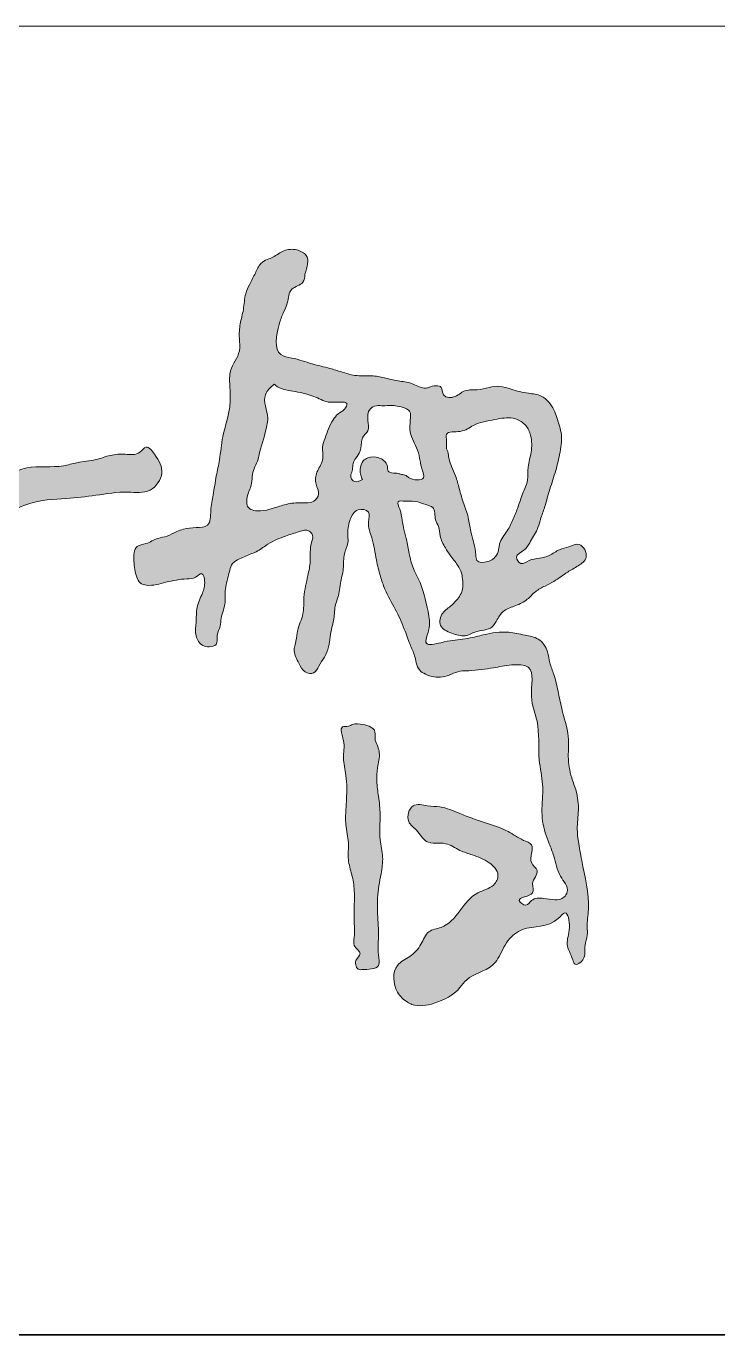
# Model space of a CAD drawing. Extents: x 3968514 to 5230306, y -516551 to -228246.
# Drawn here: x 4219442 to 4219971, y -351453 to -350453 of the extents above; entities that cross this region are included whole.
import ezdxf

# ---------------------------------------------------------------- set-up
doc = ezdxf.new("R2010")
doc.units = 0
doc.header["$LTSCALE"] = 1000
doc.header["$MEASUREMENT"] = 0
doc.layers.add('AXIS', color=3, linetype='Continuous', lineweight=15)
doc.layers.add('FRAME', color=3, linetype='Continuous', lineweight=18)

# ---------------------------------------------------------------- blocks, each defined once
blk = doc.blocks.new('FWEFS')
h = blk.add_hatch(color=7)
h.dxf.hatch_style = 1
edge = h.paths.add_edge_path()
edge.add_spline(control_points=[(1917790.2, -2261802.2), (1917786.5, -2261803.8), (1917780.7, -2261806.3), (1917772.8, -2261811.8), (1917765.8, -2261811.5), (1917759.2, -2261815.9), (1917758.6, -2261825.1), (1917765.7, -2261831.7), (1917762.4, -2261845.4), (1917776.9, -2261841.3), (1917784.3, -2261845.3), (1917792.1, -2261839.6), (1917791.1, -2261853.1), (1917798.7, -2261859.6), (1917798.4, -2261872.5), (1917803, -2261883.7), (1917807.5, -2261895.5), (1917810.7, -2261907.3), (1917814.5, -2261919.4), (1917824.7, -2261925.2), (1917833.3, -2261924.5), (1917837.6, -2261922), (1917843.1, -2261923.9), (1917839.4, -2261927.6), (1917838.9, -2261932), (1917835.7, -2261936.5), (1917831.2, -2261942), (1917825.8, -2261947.1), (1917825.2, -2261955.2), (1917816.2, -2261958.6), (1917800.5, -2261962.2), (1917779, -2261968.5), (1917757.1, -2261972), (1917742, -2261976.9), (1917729, -2261977.3), (1917716.6, -2261983.9), (1917699, -2261987.2), (1917681.4, -2261991.1), (1917663.2, -2261998.2), (1917647.3, -2262002.8), (1917627.3, -2262001.5), (1917609.7, -2262003.7), (1917590.7, -2262009.8), (1917575.1, -2262014.4), (1917554.1, -2262021.2), (1917559.9, -2262042.1), (1917576.9, -2262050.9), (1917598.5, -2262044.3), (1917621.5, -2262044.3), (1917645.9, -2262041.1), (1917667.8, -2262027.1), (1917694.4, -2262030.1), (1917721.3, -2262015.3), (1917749.7, -2262012.8), (1917776.8, -2262004), (1917799.9, -2261990.2), (1917826.9, -2261989.5), (1917850.3, -2261984.6), (1917868.5, -2261976.6), (1917884.6, -2261971.6), (1917901.8, -2261967.5), (1917920.9, -2261963.1), (1917942.3, -2261958.9), (1917966, -2261954.6), (1917989.2, -2261946), (1918014.9, -2261947), (1918038.3, -2261933), (1918064, -2261932.2), (1918089.4, -2261929.4), (1918110.2, -2261925.7), (1918130.7, -2261928.8), (1918142.2, -2261911.9), (1918135.6, -2261900.8), (1918127.5, -2261889.6), (1918121.3, -2261899.2), (1918110.9, -2261897.5), (1918099.6, -2261898.2), (1918087.8, -2261902.9), (1918075.4, -2261903.6), (1918058.4, -2261909), (1918039.4, -2261905.4), (1918019.8, -2261914.6), (1918000, -2261915.5), (1917979.1, -2261917.3), (1917959.1, -2261926.1), (1917937.6, -2261924.3), (1917921.5, -2261935.7), (1917904.2, -2261932.9), (1917891.7, -2261943.3), (1917876.7, -2261942.6), (1917863.5, -2261942.8), (1917856.1, -2261945.7), (1917846, -2261950.7), (1917852.5, -2261936.4), (1917859.4, -2261931.1), (1917866, -2261920.9), (1917873.4, -2261910.6), (1917870.6, -2261896.4), (1917880.3, -2261887.8), (1917878.5, -2261877.1), (1917880.4, -2261867.7), (1917879.3, -2261855.5), (1917881.6, -2261841.8), (1917883.1, -2261826.2), (1917884, -2261814), (1917883.6, -2261800.3), (1917897.2, -2261799.7), (1917908.5, -2261799), (1917913.3, -2261786.9), (1917926.3, -2261788), (1917937.7, -2261780.8), (1917950.3, -2261774.1), (1917962.7, -2261771.4), (1917981.5, -2261767.7), (1917969.3, -2261756.3), (1917960.9, -2261753), (1917950.4, -2261752.6), (1917942.4, -2261758), (1917932.1, -2261762.2), (1917919.5, -2261763.4), (1917905.8, -2261767.3), (1917895.1, -2261770.4), (1917877.1, -2261777), (1917888.8, -2261762.8), (1917887.9, -2261753.3), (1917891.7, -2261742), (1917886.9, -2261732.8), (1917884.7, -2261719.1), (1917875.3, -2261723.5), (1917870.2, -2261728.1), (1917864.2, -2261734.5), (1917857.7, -2261739.6), (1917853.6, -2261749.9), (1917856, -2261759.4), (1917855.8, -2261769.1), (1917861.5, -2261775.4), (1917857.4, -2261782), (1917852.8, -2261788.8), (1917841, -2261788.4), (1917830.6, -2261792.1), (1917818.1, -2261795.3), (1917812.7, -2261783.6), (1917821.3, -2261775.1), (1917818.5, -2261760.9), (1917825.6, -2261750.6), (1917831.3, -2261736.6), (1917842.5, -2261739.4), (1917849, -2261728.7), (1917838, -2261725), (1917830.5, -2261725.9), (1917821.7, -2261722.4), (1917813.8, -2261724.4), (1917803.2, -2261721.4), (1917800.7, -2261733.3), (1917801.3, -2261742), (1917802, -2261752), (1917797.9, -2261761.9), (1917797.2, -2261773.1), (1917794.4, -2261784.9), (1917794.8, -2261794.8), (1917791.5, -2261800.3), (1917790.2, -2261802.2)], knot_values=[0, 0, 0, 0, 24.36606, 38.18944, 56.53736, 63.5304, 83.98697, 99.61672, 120.98928, 140.525, 164.92277, 170.37905, 188.12289, 210.65727, 234.5655, 258.46202, 284.42435, 309.87236, 332.06662, 358.28701, 372.51167, 381.58832, 388.6512, 397.0169, 403.11496, 415.94123, 428.8098, 446.33687, 458.71526, 472.85302, 497.67236, 558.95667, 604.77545, 631.16472, 653.79678, 681.13731, 714.12226, 760.30544, 789.14986, 831.84676, 857.44979, 909.05362, 937.40682, 975.87714, 1013.18796, 1044.22621, 1079.34896, 1118.05175, 1174.2645, 1218.2037, 1263.3727, 1324.702, 1369.27271, 1443.03603, 1493.63227, 1539.44705, 1601.00837, 1651.86011, 1682.76125, 1719.70045, 1752.68851, 1788.78789, 1837.7444, 1883.56317, 1933.24541, 1984.84907, 2032.98237, 2091.13946, 2136.20226, 2186.03898, 2219.79673, 2251.26456, 2282.1412, 2299.14346, 2311.63813, 2334.26683, 2356.7257, 2380.02516, 2409.22267, 2430.57269, 2486.67163, 2518.55331, 2557.2561, 2604.09877, 2644.1001, 2685.98128, 2728.49465, 2754.1475, 2784.20719, 2817.96494, 2842.02052, 2860.74895, 2870.86776, 2892.61105, 2911.86865, 2933.61801, 2962.22022, 2984.65688, 3013.25765, 3027.64433, 3046.8919, 3070.8697, 3099.82058, 3130.35893, 3163.96598, 3176.85304, 3203.67474, 3226.97112, 3240.7259, 3272.60757, 3290.49542, 3322.6926, 3354.13015, 3378.49882, 3401.22714, 3422.02804, 3438.02752, 3460.93637, 3478.16904, 3504.21731, 3537.20257, 3558.96733, 3583.44414, 3606.33492, 3626.27215, 3645.71835, 3672.0834, 3693.53391, 3703.65272, 3724.13687, 3737.70728, 3755.80223, 3773.02148, 3800.24253, 3813.12958, 3830.34764, 3842.5236, 3855.01507, 3877.92418, 3904.31377, 3928.31621, 3939.04218, 3970.89482, 3986.87957, 4021.31688, 4045.30394, 4063.19526, 4079.6565, 4096.12733, 4115.39438, 4128.58917, 4149.39364, 4165.39633, 4182.61439, 4206.59219, 4222.57694, 4240.80366, 4269.9744, 4289.42191, 4313.61114, 4327.19854, 4327.19854, 4327.19854, 4327.19854], degree=3, periodic=0)
edge = h.paths.add_edge_path(flags=16)
edge.add_spline(control_points=[(1917817.7, -2261832.5), (1917821.5, -2261830.9), (1917827.8, -2261828.4), (1917833.6, -2261820.4), (1917842.6, -2261816.6), (1917851, -2261815), (1917862.1, -2261816.9), (1917860.9, -2261828.8), (1917855.5, -2261837.6), (1917861.3, -2261849.2), (1917853.4, -2261860.8), (1917854.7, -2261872.9), (1917855.6, -2261883.7), (1917850.2, -2261894.3), (1917850.9, -2261907), (1917838, -2261913.9), (1917831.7, -2261904.5), (1917831.4, -2261895), (1917831.1, -2261883.1), (1917822, -2261873.3), (1917826.2, -2261859.2), (1917819.1, -2261849.1), (1917820.8, -2261839.2), (1917818.8, -2261834.8), (1917817.7, -2261832.5)], knot_values=[0, 0, 0, 0, 23.75405, 39.67688, 57.66198, 80.42058, 92.13551, 117.90525, 131.64066, 154.37472, 184.40749, 206.91229, 226.20097, 248.06752, 276.55403, 297.46973, 312.29606, 333.43967, 356.17241, 381.33927, 405.45146, 435.48336, 448.34382, 463.59455, 463.59455, 463.59455, 463.59455], degree=3, periodic=0)
h = blk.add_hatch(color=7)
h.dxf.hatch_style = 1
edge = h.paths.add_edge_path()
edge.add_spline(control_points=[(1918248.5, -2261760.3), (1918250.2, -2261754.9), (1918252.9, -2261746.4), (1918241.7, -2261740.8), (1918232, -2261741.4), (1918225.6, -2261746.9), (1918219.3, -2261749.1), (1918213.6, -2261752.2), (1918210.5, -2261759.9), (1918206.5, -2261767.4), (1918202.2, -2261776.5), (1918202, -2261787.1), (1918198.5, -2261798.2), (1918198, -2261808.8), (1918199.7, -2261821.6), (1918190.4, -2261831.9), (1918191.1, -2261846.6), (1918191.7, -2261858.7), (1918189.2, -2261872), (1918184.7, -2261885.5), (1918183.9, -2261900.5), (1918180.3, -2261915.1), (1918178.6, -2261928.4), (1918176, -2261940), (1918176.6, -2261953.7), (1918164.6, -2261953.8), (1918157, -2261954.7), (1918149.5, -2261957.1), (1918143.6, -2261960.9), (1918134.9, -2261961.8), (1918128.3, -2261966.5), (1918117.6, -2261967.5), (1918117.5, -2261980.7), (1918118.7, -2261989.4), (1918122, -2261996.8), (1918130.8, -2261999.1), (1918142.5, -2261995.3), (1918155.1, -2261993), (1918164.4, -2261993.1), (1918170.4, -2261986.9), (1918172.6, -2261996.9), (1918170.1, -2262004.5), (1918165.1, -2262014.9), (1918165.7, -2262026.1), (1918163.9, -2262036.4), (1918168.9, -2262044.4), (1918175.3, -2262045.3), (1918182.3, -2262044), (1918180.4, -2262035.7), (1918184.1, -2262029.9), (1918184.2, -2262021), (1918188, -2262013.4), (1918187.1, -2262003.1), (1918188.7, -2261994.9), (1918190.9, -2261987.1), (1918192.6, -2261980.7), (1918198.2, -2261978), (1918204.5, -2261975), (1918212.5, -2261972.4), (1918221.4, -2261965.1), (1918232.7, -2261960.7), (1918242.6, -2261957.4), (1918251.1, -2261954.9), (1918255.3, -2261960.5), (1918251.9, -2261968.4), (1918253.2, -2261978.7), (1918250.4, -2261992.5), (1918247, -2262005.7), (1918248.1, -2262020.3), (1918242.5, -2262030.8), (1918242, -2262040.4), (1918239, -2262049), (1918243.6, -2262057), (1918247.1, -2262064.7), (1918256, -2262066.5), (1918259.1, -2262058.9), (1918263.7, -2262053.1), (1918267.6, -2262042.9), (1918268, -2262033.2), (1918271.1, -2262023.2), (1918270.8, -2262013.8), (1918274.9, -2262004.8), (1918275.5, -2261994.9), (1918278.6, -2261985.5), (1918277.4, -2261974.7), (1918281.8, -2261966.9), (1918280.9, -2261957.9), (1918281.8, -2261948.9), (1918287.3, -2261938.8), (1918299.2, -2261940.8), (1918295.6, -2261951.8), (1918300.8, -2261963.1), (1918302.4, -2261977.3), (1918305.8, -2261990.4), (1918310, -2262003.2), (1918317.7, -2262016), (1918324.2, -2262030.1), (1918328.1, -2262042.4), (1918332.2, -2262050.6), (1918333.5, -2262057.5), (1918335.5, -2262063.1), (1918342.8, -2262067.5), (1918354.3, -2262069.9), (1918364.5, -2262063.3), (1918374.8, -2262063.4), (1918383.2, -2262062.5), (1918394.2, -2262061), (1918405.2, -2262058.5), (1918425.6, -2262058.6), (1918418.8, -2262083.5), (1918428.7, -2262104.5), (1918425.8, -2262128.2), (1918430.4, -2262146.9), (1918430.1, -2262162.6), (1918428.6, -2262178.1), (1918434.2, -2262193.1), (1918439.7, -2262206.8), (1918441.5, -2262219.5), (1918451.2, -2262229.6), (1918444.5, -2262240.4), (1918433, -2262236.9), (1918422.1, -2262236.8), (1918417.9, -2262244.5), (1918407, -2262236.3), (1918425.7, -2262235.9), (1918420.3, -2262224.5), (1918429.3, -2262216.5), (1918417.6, -2262209.1), (1918425.7, -2262196.4), (1918412.7, -2262192.3), (1918402.8, -2262184.5), (1918385.3, -2262179.4), (1918368.2, -2262173.3), (1918353.8, -2262166.8), (1918342, -2262167.1), (1918329.3, -2262163.3), (1918325.1, -2262179), (1918335, -2262185.1), (1918340.7, -2262197.1), (1918355.9, -2262193.3), (1918366, -2262200.9), (1918377.8, -2262204.4), (1918388.6, -2262208.5), (1918398.2, -2262218), (1918392.3, -2262229.8), (1918370.8, -2262233.3), (1918363.6, -2262259.2), (1918341.5, -2262261.4), (1918337.5, -2262273.4), (1918329.5, -2262282), (1918314.8, -2262288.5), (1918316, -2262307.5), (1918324.7, -2262315.6), (1918334.2, -2262320.5), (1918349.8, -2262317.8), (1918364.3, -2262310), (1918374.5, -2262294.9), (1918388.6, -2262293), (1918398.1, -2262281), (1918402, -2262269.4), (1918418.6, -2262256.5), (1918436.2, -2262260.9), (1918448.9, -2262244.5), (1918452.1, -2262261.7), (1918446.8, -2262272.1), (1918452.3, -2262280.7), (1918454.8, -2262289.7), (1918464.1, -2262282.9), (1918461.3, -2262274.1), (1918464.8, -2262266.1), (1918463.8, -2262256.9), (1918466.9, -2262237.8), (1918461.3, -2262215.8), (1918457.6, -2262195.5), (1918456.1, -2262182.7), (1918458.1, -2262169.9), (1918456.7, -2262156.4), (1918451.3, -2262143.5), (1918449.1, -2262129.3), (1918451, -2262111.3), (1918443.2, -2262090.9), (1918441.4, -2262071.4), (1918435.2, -2262057.7), (1918434.4, -2262047.7), (1918428, -2262038), (1918415.9, -2262036.2), (1918406.1, -2262033.7), (1918396.2, -2262033.8), (1918386.8, -2262035.2), (1918375.5, -2262038.6), (1918363, -2262039.7), (1918352.7, -2262041.7), (1918337.8, -2262045.4), (1918345, -2262030.1), (1918341.9, -2262014.7), (1918338.4, -2261998.4), (1918330.9, -2261985.3), (1918328.3, -2261975.5), (1918326.2, -2261962.6), (1918322.7, -2261950.5), (1918322, -2261941.4), (1918317.6, -2261932.8), (1918327.4, -2261934.3), (1918333.8, -2261933.3), (1918340.3, -2261936.6), (1918348.5, -2261938.1), (1918347.1, -2261947.2), (1918351.2, -2261953.4), (1918351.4, -2261961.4), (1918355, -2261968.6), (1918359.9, -2261975.8), (1918364.7, -2261981.8), (1918368.6, -2261988.5), (1918369, -2261994.9), (1918369.6, -2262002.3), (1918365.1, -2262008.8), (1918359.3, -2262014.8), (1918351.9, -2262019.2), (1918350.7, -2262029.4), (1918356.9, -2262033.2), (1918363.2, -2262035.7), (1918371.3, -2262037.9), (1918380.1, -2262031.9), (1918391, -2262032.9), (1918395.6, -2262023.5), (1918400.5, -2262016.4), (1918409.9, -2262013.8), (1918418.4, -2262009.6), (1918424.3, -2262002.4), (1918431.8, -2261998.8), (1918440.3, -2261994.4), (1918448.3, -2261988.3), (1918457, -2261983.5), (1918466.3, -2261977.1), (1918459.5, -2261964.1), (1918450.3, -2261969.1), (1918442.4, -2261970.4), (1918435.8, -2261975.6), (1918427.6, -2261977.7), (1918420.2, -2261978), (1918413.7, -2261983.6), (1918407.6, -2261975.1), (1918416.7, -2261971.9), (1918420.8, -2261964.3), (1918425.8, -2261957), (1918428.3, -2261947.9), (1918431.8, -2261938.3), (1918435.1, -2261926), (1918439.8, -2261912.3), (1918443.4, -2261898), (1918445.7, -2261883.4), (1918441.7, -2261872.1), (1918438.1, -2261861.5), (1918431, -2261852.6), (1918418, -2261851.3), (1918407.5, -2261848.9), (1918397.7, -2261845.3), (1918388.8, -2261846.9), (1918379.9, -2261849.3), (1918370.8, -2261848.2), (1918364.6, -2261853.8), (1918357.8, -2261855.7), (1918353.1, -2261851.5), (1918353.9, -2261846.3), (1918347.9, -2261845.1), (1918344.3, -2261846.5), (1918340.1, -2261847.7), (1918335.8, -2261846.6), (1918329.7, -2261843.2), (1918320.7, -2261842.2), (1918310.7, -2261839.9), (1918299.3, -2261837.3), (1918287.6, -2261838.7), (1918276.8, -2261835.1), (1918266.1, -2261831.8), (1918253.1, -2261828.9), (1918241.4, -2261824.6), (1918223.7, -2261822), (1918227.3, -2261802.3), (1918231.5, -2261790.2), (1918236, -2261781.8), (1918235.9, -2261770.4), (1918247.8, -2261768.5), (1918248.3, -2261762.6), (1918248.5, -2261760.3)], knot_values=[0, 0, 0, 0, 28.53534, 45.43119, 64.93649, 84.55037, 93.81215, 105.28847, 122.17705, 141.20419, 157.00605, 181.58652, 203.99662, 225.90725, 245.35295, 278.55452, 300.46364, 330.84838, 351.82908, 380.72, 416.29851, 441.08857, 470.66076, 495.23944, 517.65083, 535.60686, 554.97199, 566.00494, 582.38783, 596.77516, 616.69982, 630.4873, 653.73829, 678.52201, 688.68535, 698.8956, 728.8698, 761.56267, 774.90545, 785.83134, 797.96831, 816.59563, 839.75005, 863.34009, 883.37925, 901.51736, 911.26833, 922.3017, 936.34972, 950.95696, 963.2803, 988.4299, 999.75615, 1024.40106, 1037.92849, 1049.25769, 1061.83384, 1072.37052, 1092.2957, 1111.15859, 1140.82279, 1162.88565, 1177.74081, 1186.45718, 1197.9171, 1225.8535, 1247.91315, 1281.58145, 1307.77837, 1333.40673, 1350.16776, 1365.2082, 1385.60761, 1401.82029, 1415.02024, 1428.09427, 1444.53928, 1461.36897, 1491.45246, 1502.23082, 1524.16965, 1546.79174, 1559.97711, 1583.04697, 1605.76767, 1623.13143, 1633.58745, 1659.09413, 1678.29244, 1694.37512, 1709.1876, 1734.13934, 1768.82844, 1793.97804, 1815.19853, 1849.49815, 1883.03603, 1908.12527, 1926.89742, 1937.67449, 1950.15217, 1960.79613, 1987.32497, 2015.73377, 2028.84711, 2048.11393, 2066.61622, 2094.86487, 2120.40147, 2165.36992, 2203.83333, 2263.59861, 2301.45137, 2318.49929, 2357.70871, 2393.30903, 2413.2654, 2445.6156, 2471.58687, 2481.5303, 2512.29733, 2531.37754, 2542.30098, 2554.60385, 2578.30661, 2591.94548, 2613.51144, 2628.1816, 2655.45934, 2669.2146, 2696.72645, 2735.07314, 2775.01696, 2807.39483, 2826.24525, 2848.43175, 2873.25492, 2891.3861, 2914.33295, 2943.54566, 2967.97644, 2987.94986, 3016.19192, 3039.38815, 3056.18046, 3082.88835, 3160.11837, 3180.09179, 3202.32634, 3227.68223, 3250.886, 3291.80128, 3313.51178, 3321.14227, 3355.31789, 3401.25754, 3416.98182, 3462.05665, 3475.37726, 3506.68107, 3534.66093, 3591.87285, 3605.19628, 3628.38666, 3654.18534, 3679.53103, 3687.157, 3700.91013, 3723.33295, 3739.05142, 3750.98443, 3778.31418, 3854.19709, 3883.62681, 3902.45676, 3931.48923, 3960.67048, 3982.23542, 4015.02889, 4045.71435, 4089.54703, 4143.25517, 4161.92693, 4179.03604, 4203.01376, 4224.2206, 4249.30716, 4264.30065, 4283.01389, 4305.69055, 4336.00242, 4354.85733, 4376.92643, 4396.62954, 4425.71971, 4478.38987, 4492.18487, 4516.1555, 4538.62097, 4571.1154, 4588.22517, 4599.98063, 4611.47889, 4630.02553, 4643.13627, 4654.60045, 4673.62096, 4685.07802, 4699.42255, 4719.55604, 4732.26782, 4751.83915, 4765.63296, 4778.0947, 4789.54869, 4809.66617, 4822.13296, 4840.22273, 4859.62721, 4869.68088, 4881.14455, 4901.60312, 4915.03551, 4942.65953, 4956.59568, 4973.53015, 4992.86906, 5012.99801, 5029.84157, 5047.23529, 5062.22477, 5087.66012, 5106.262, 5124.3499, 5146.43555, 5162.69945, 5177.48398, 5195.64246, 5211.27291, 5227.53653, 5240.64726, 5252.63517, 5268.23321, 5282.68915, 5305.97418, 5319.90745, 5339.41397, 5367.01316, 5396.55613, 5425.62197, 5456.01851, 5483.37656, 5495.65247, 5524.35169, 5544.25186, 5571.42227, 5589.60591, 5605.5807, 5624.4356, 5645.77076, 5655.30933, 5674.01939, 5680.25279, 5690.2995, 5698.66646, 5710.43469, 5714.07198, 5724.80143, 5735.45797, 5756.21785, 5777.84227, 5797.56274, 5825.80221, 5846.76982, 5865.18365, 5893.42245, 5925.52616, 5943.10131, 5989.37464, 6008.04765, 6024.24904, 6046.54207, 6066.35674, 6079.22103, 6079.22103, 6079.22103, 6079.22103], degree=3, periodic=0)
edge = h.paths.add_edge_path(flags=16)
edge.add_spline(control_points=[(1918292.4, -2261917.2), (1918290.3, -2261918.3), (1918287.4, -2261919.8), (1918284.1, -2261917.4), (1918282.9, -2261914.2), (1918285.1, -2261910.6), (1918284.8, -2261906.1), (1918286.6, -2261901.4), (1918291, -2261896.8), (1918291.6, -2261890.6), (1918292.1, -2261884.2), (1918298.3, -2261880.2), (1918296.1, -2261871.8), (1918296.4, -2261863.6), (1918303, -2261860.3), (1918308.5, -2261861.2), (1918313.8, -2261860.2), (1918319.5, -2261861.3), (1918324.4, -2261862.1), (1918329.8, -2261865.3), (1918328.8, -2261872.9), (1918328.1, -2261883), (1918334.5, -2261892.5), (1918336.4, -2261902.6), (1918337.7, -2261909.1), (1918341.5, -2261919), (1918329.8, -2261917.6), (1918325.5, -2261913.8), (1918322.6, -2261913.5), (1918319, -2261912.2), (1918315.6, -2261912.5), (1918311.3, -2261911), (1918312, -2261906.3), (1918309.1, -2261902.6), (1918303.8, -2261899.8), (1918297.8, -2261899.7), (1918291.9, -2261903.1), (1918290.6, -2261908.7), (1918290.7, -2261913.7), (1918291.9, -2261916.1), (1918292.4, -2261917.2)], knot_values=[0, 0, 0, 0, 12.59481, 17.09987, 22.75835, 31.35526, 40.67874, 49.16652, 60.83411, 77.58614, 84.82839, 98.69709, 114.24408, 132.03319, 143.05646, 153.43137, 165.12273, 174.93757, 187.67559, 195.58958, 209.25538, 227.39308, 257.35166, 274.00705, 287.99251, 300.45341, 323.16019, 327.83309, 335.22835, 339.94764, 350.40319, 356.20447, 363.44803, 374.23223, 382.35733, 399.21818, 407.66902, 421.39709, 430.48959, 437.41754, 437.41754, 437.41754, 437.41754], degree=3, periodic=0)
edge = h.paths.add_edge_path(flags=16)
edge.add_spline(control_points=[(1918225, -2261844.4), (1918222.1, -2261846.8), (1918217, -2261851.2), (1918217.9, -2261861.5), (1918220.6, -2261869), (1918218.6, -2261881.3), (1918214.9, -2261891.3), (1918212.3, -2261904.2), (1918207.7, -2261911.3), (1918208.3, -2261921.4), (1918204, -2261928.6), (1918203.2, -2261940.5), (1918215, -2261941.8), (1918224.1, -2261939.3), (1918234.5, -2261935.7), (1918244.9, -2261934.6), (1918254.9, -2261935.7), (1918260.4, -2261927.9), (1918256, -2261920.4), (1918256.8, -2261910.9), (1918263.6, -2261902.8), (1918261, -2261893.3), (1918264.9, -2261883), (1918267.7, -2261874.1), (1918273.6, -2261866.7), (1918278.4, -2261864.7), (1918282.2, -2261858.2), (1918273.3, -2261857.8), (1918265.6, -2261859.1), (1918257, -2261853.9), (1918248.5, -2261851.7), (1918239.2, -2261849.3), (1918230.3, -2261848.7), (1918225.8, -2261845.1), (1918225, -2261844.4)], knot_values=[0, 0, 0, 0, 20.99829, 38.25378, 57.10725, 68.26908, 111.61939, 121.78358, 146.74288, 160.35532, 179.84466, 198.37346, 217.52528, 236.39753, 258.25878, 281.83128, 300.50106, 313.83606, 329.08156, 347.61036, 368.01565, 387.73546, 401.78837, 432.70355, 444.07343, 456.40624, 465.79364, 475.96725, 494.47368, 518.29919, 531.18007, 547.63888, 575.77059, 581.93868, 581.93868, 581.93868, 581.93868], degree=3, periodic=0)
edge = h.paths.add_edge_path(flags=16)
edge.add_spline(control_points=[(1918357.7, -2261895.9), (1918357.9, -2261897.7), (1918358.5, -2261901.6), (1918360.4, -2261907.9), (1918364.2, -2261915), (1918366.4, -2261924.9), (1918369.8, -2261935.9), (1918374, -2261947), (1918374.8, -2261957.4), (1918378.1, -2261966.2), (1918379, -2261973), (1918379.4, -2261981.1), (1918389, -2261980.7), (1918395.1, -2261976.2), (1918396.8, -2261970.4), (1918397.3, -2261963.5), (1918403.5, -2261957), (1918407.7, -2261947.4), (1918411.7, -2261937.8), (1918414.6, -2261927.8), (1918419.6, -2261918.1), (1918418.3, -2261907.1), (1918422.1, -2261896.1), (1918421.9, -2261884.9), (1918417.9, -2261875.2), (1918411.9, -2261871.5), (1918403.7, -2261869.4), (1918392.7, -2261871.6), (1918378.3, -2261874), (1918368.7, -2261882), (1918355.3, -2261879.7), (1918357.2, -2261888.2), (1918356.1, -2261892.6), (1918357.3, -2261895.2), (1918357.7, -2261895.9)], knot_values=[0, 0, 0, 0, 11.05514, 23.4147, 39.28737, 59.13359, 83.85493, 108.57533, 129.78971, 145.89246, 164.2698, 172.64769, 189.12363, 206.03616, 217.53155, 223.95663, 247.18308, 267.50604, 287.08229, 309.21285, 330.48597, 350.49791, 373.66505, 399.12412, 416.19937, 434.61156, 438.36164, 466.62012, 500.60527, 522.5824, 543.99326, 553.98888, 565.80214, 570.69559, 570.69559, 570.69559, 570.69559], degree=3, periodic=0)
h = blk.add_hatch(color=7)
h.dxf.hatch_style = 1
edge = h.paths.add_edge_path()
edge.add_spline(control_points=[(1918302.1, -2262116.5), (1918303.5, -2262119.7), (1918306.6, -2262126.4), (1918303.7, -2262137.1), (1918303, -2262148.2), (1918304.9, -2262160.1), (1918306.6, -2262174.9), (1918304.7, -2262190.6), (1918308.8, -2262205.5), (1918306.3, -2262220.5), (1918303.7, -2262234.8), (1918303.9, -2262251), (1918305.2, -2262265.7), (1918303.8, -2262278), (1918306.9, -2262291.9), (1918295.7, -2262291.3), (1918288.1, -2262292.2), (1918285.4, -2262284.4), (1918293.5, -2262279.3), (1918284.5, -2262274.1), (1918287, -2262265.1), (1918286, -2262257.2), (1918286.2, -2262248.9), (1918286.1, -2262240.8), (1918286.6, -2262230.8), (1918284.6, -2262219.3), (1918280.7, -2262207.4), (1918282.6, -2262194.4), (1918279.2, -2262181.8), (1918279.8, -2262167.7), (1918280.7, -2262155.2), (1918280, -2262142), (1918276.7, -2262129.6), (1918279.8, -2262119), (1918274, -2262105.3), (1918281.6, -2262106.2), (1918286, -2262103.4), (1918292.3, -2262104.4), (1918298.2, -2262105.4), (1918302.5, -2262109.2), (1918302.1, -2262113.4), (1918302.1, -2262115.9), (1918302.1, -2262116.5)], knot_values=[0, 0, 0, 0, 20.15477, 43.23884, 63.67315, 86.75721, 114.91329, 153.15135, 180.18915, 205.80861, 243.12265, 267.33996, 303.05136, 329.81681, 346.38704, 372.69007, 376.51799, 391.43883, 403.46681, 419.03082, 431.77551, 454.71809, 467.46411, 481.48487, 503.1527, 527.67068, 551.17411, 576.66616, 604.96642, 627.909, 661.07268, 680.23491, 707.2727, 734.03948, 754.47247, 763.49478, 770.36519, 785.67686, 798.99735, 806.2109, 817.75293, 821.57714, 821.57714, 821.57714, 821.57714], degree=3, periodic=0)
at = {"color": 7}
for points, knots in [([(1917790.2, -2261802.2, -49.4), (1917786.5, -2261803.8, -49.4), (1917780.7, -2261806.3, -49.4), (1917772.8, -2261811.8, -49.4), (1917765.8, -2261811.5, -49.4), (1917759.2, -2261815.9, -49.4), (1917758.6, -2261825.1, -49.4), (1917765.7, -2261831.7, -49.4), (1917762.4, -2261845.4, -49.4), (1917776.9, -2261841.3, -49.4), (1917784.3, -2261845.3, -49.4), (1917792.1, -2261839.6, -49.4), (1917791.1, -2261853.1, -49.4), (1917798.7, -2261859.6, -49.4), (1917798.4, -2261872.5, -49.4), (1917803, -2261883.7, -49.4), (1917807.5, -2261895.5, -49.4), (1917810.7, -2261907.3, -49.4), (1917814.5, -2261919.4, -49.4), (1917824.7, -2261925.2, -49.4), (1917833.3, -2261924.5, -49.4), (1917837.6, -2261922, -49.4), (1917843.1, -2261923.9, -49.4), (1917839.4, -2261927.6, -49.4), (1917838.9, -2261932, -49.4), (1917835.7, -2261936.5, -49.4), (1917831.2, -2261942, -49.4), (1917825.8, -2261947.1, -49.4), (1917825.2, -2261955.2, -49.4), (1917816.2, -2261958.6, -49.4), (1917800.5, -2261962.2, -49.4), (1917779, -2261968.5, -49.4), (1917757.1, -2261972, -49.4), (1917742, -2261976.9, -49.4), (1917729, -2261977.3, -49.4), (1917716.6, -2261983.9, -49.4), (1917699, -2261987.2, -49.4), (1917681.4, -2261991.1, -49.4), (1917663.2, -2261998.2, -49.4), (1917647.3, -2262002.8, -49.4), (1917627.3, -2262001.5, -49.4), (1917609.7, -2262003.7, -49.4), (1917590.7, -2262009.8, -49.4), (1917575.1, -2262014.4, -49.4), (1917554.1, -2262021.2, -49.4), (1917559.9, -2262042.1, -49.4), (1917576.9, -2262050.9, -49.4), (1917598.5, -2262044.3, -49.4), (1917621.5, -2262044.3, -49.4), (1917645.9, -2262041.1, -49.4), (1917667.8, -2262027.1, -49.4), (1917694.4, -2262030.1, -49.4), (1917721.3, -2262015.3, -49.4), (1917749.7, -2262012.8, -49.4), (1917776.8, -2262004, -49.4), (1917799.9, -2261990.2, -49.4), (1917826.9, -2261989.5, -49.4), (1917850.3, -2261984.6, -49.4), (1917868.5, -2261976.6, -49.4), (1917884.6, -2261971.6, -49.4), (1917901.8, -2261967.5, -49.4), (1917920.9, -2261963.1, -49.4), (1917942.3, -2261958.9, -49.4), (1917966, -2261954.6, -49.4), (1917989.2, -2261946, -49.4), (1918014.9, -2261947, -49.4), (1918038.3, -2261933, -49.4), (1918064, -2261932.2, -49.4), (1918089.4, -2261929.4, -49.4), (1918110.2, -2261925.7, -49.4), (1918130.7, -2261928.8, -49.4), (1918142.2, -2261911.9, -49.4), (1918135.6, -2261900.8, -49.4), (1918127.5, -2261889.6, -49.4), (1918121.3, -2261899.2, -49.4), (1918110.9, -2261897.5, -49.4), (1918099.6, -2261898.2, -49.4), (1918087.8, -2261902.9, -49.4), (1918075.4, -2261903.6, -49.4), (1918058.4, -2261909, -49.4), (1918039.4, -2261905.4, -49.4), (1918019.8, -2261914.6, -49.4), (1918000, -2261915.5, -49.4), (1917979.1, -2261917.3, -49.4), (1917959.1, -2261926.1, -49.4), (1917937.6, -2261924.3, -49.4), (1917921.5, -2261935.7, -49.4), (1917904.2, -2261932.9, -49.4), (1917891.7, -2261943.3, -49.4), (1917876.7, -2261942.6, -49.4), (1917863.5, -2261942.8, -49.4), (1917856.1, -2261945.7, -49.4), (1917846, -2261950.7, -49.4), (1917852.5, -2261936.4, -49.4), (1917859.4, -2261931.1, -49.4), (1917866, -2261920.9, -49.4), (1917873.4, -2261910.6, -49.4), (1917870.6, -2261896.4, -49.4), (1917880.3, -2261887.8, -49.4), (1917878.5, -2261877.1, -49.4), (1917880.4, -2261867.7, -49.4), (1917879.3, -2261855.5, -49.4), (1917881.6, -2261841.8, -49.4), (1917883.1, -2261826.2, -49.4), (1917884, -2261814, -49.4), (1917883.6, -2261800.3, -49.4), (1917897.2, -2261799.7, -49.4), (1917908.5, -2261799, -49.4), (1917913.3, -2261786.9, -49.4), (1917926.3, -2261788, -49.4), (1917937.7, -2261780.8, -49.4), (1917950.3, -2261774.1, -49.4), (1917962.7, -2261771.4, -49.4), (1917981.5, -2261767.7, -49.4), (1917969.3, -2261756.3, -49.4), (1917960.9, -2261753, -49.4), (1917950.4, -2261752.6, -49.4), (1917942.4, -2261758, -49.4), (1917932.1, -2261762.2, -49.4), (1917919.5, -2261763.4, -49.4), (1917905.8, -2261767.3, -49.4), (1917895.1, -2261770.4, -49.4), (1917877.1, -2261777, -49.4), (1917888.8, -2261762.8, -49.4), (1917887.9, -2261753.3, -49.4), (1917891.7, -2261742, -49.4), (1917886.9, -2261732.8, -49.4), (1917884.7, -2261719.1, -49.4), (1917875.3, -2261723.5, -49.4), (1917870.2, -2261728.1, -49.4), (1917864.2, -2261734.5, -49.4), (1917857.7, -2261739.6, -49.4), (1917853.6, -2261749.9, -49.4), (1917856, -2261759.4, -49.4), (1917855.8, -2261769.1, -49.4), (1917861.5, -2261775.4, -49.4), (1917857.4, -2261782, -49.4), (1917852.8, -2261788.8, -49.4), (1917841, -2261788.4, -49.4), (1917830.6, -2261792.1, -49.4), (1917818.1, -2261795.3, -49.4), (1917812.7, -2261783.6, -49.4), (1917821.3, -2261775.1, -49.4), (1917818.5, -2261760.9, -49.4), (1917825.6, -2261750.6, -49.4), (1917831.3, -2261736.6, -49.4), (1917842.5, -2261739.4, -49.4), (1917849, -2261728.7, -49.4), (1917838, -2261725, -49.4), (1917830.5, -2261725.9, -49.4), (1917821.7, -2261722.4, -49.4), (1917813.8, -2261724.4, -49.4), (1917803.2, -2261721.4, -49.4), (1917800.7, -2261733.3, -49.4), (1917801.3, -2261742, -49.4), (1917802, -2261752, -49.4), (1917797.9, -2261761.9, -49.4), (1917797.2, -2261773.1, -49.4), (1917794.4, -2261784.9, -49.4), (1917794.8, -2261794.8, -49.4), (1917791.5, -2261800.3, -49.4), (1917790.2, -2261802.2, -49.4)], [0, 0, 0, 0, 12.18303, 19.09472, 28.26868, 31.7652, 41.99349, 49.80836, 60.49464, 70.2625, 82.46138, 85.18952, 94.06144, 105.32864, 117.28275, 129.23101, 142.21217, 154.93618, 166.03331, 179.14351, 186.25583, 190.79416, 194.3256, 198.50845, 201.55748, 207.97062, 214.4049, 223.16844, 229.35763, 236.42651, 248.83618, 279.47834, 302.38772, 315.58236, 326.89839, 340.56866, 357.06113, 380.15272, 394.57493, 415.92338, 428.72489, 454.52681, 468.70341, 487.93857, 506.59398, 522.1131, 539.67448, 559.02587, 587.13225, 609.10185, 631.68635, 662.351, 684.63635, 721.51801, 746.81613, 769.72352, 800.50419, 825.93006, 841.38063, 859.85022, 876.34426, 894.39394, 918.8722, 941.78159, 966.6227, 992.42453, 1016.49118, 1045.56973, 1068.10113, 1093.01949, 1109.89837, 1125.63228, 1141.0706, 1149.57173, 1155.81907, 1167.13341, 1178.36285, 1190.01258, 1204.61134, 1215.28634, 1243.33582, 1259.27665, 1278.62805, 1302.04938, 1322.05005, 1342.99064, 1364.24733, 1377.07375, 1392.1036, 1408.98247, 1421.01026, 1430.37448, 1435.43388, 1446.30552, 1455.93433, 1466.80901, 1481.11011, 1492.32844, 1506.62882, 1513.82216, 1523.44595, 1535.43485, 1549.91029, 1565.17947, 1581.98299, 1588.42652, 1601.83737, 1613.48556, 1620.36295, 1636.30379, 1645.24771, 1661.3463, 1677.06507, 1689.24941, 1700.61357, 1711.01402, 1719.01376, 1730.46819, 1739.08452, 1752.10865, 1768.60129, 1779.48366, 1791.72207, 1803.16746, 1813.13608, 1822.85918, 1836.0417, 1846.76696, 1851.82636, 1862.06844, 1868.85364, 1877.90111, 1886.51074, 1900.12126, 1906.56479, 1915.17382, 1921.2618, 1927.50754, 1938.96209, 1952.15689, 1964.1581, 1969.52109, 1985.44741, 1993.43979, 2010.65844, 2022.65197, 2031.59763, 2039.82825, 2048.06366, 2057.69719, 2064.29459, 2074.69682, 2082.69817, 2091.3072, 2103.29609, 2111.28847, 2120.40183, 2134.9872, 2144.71096, 2156.80557, 2163.59927, 2163.59927, 2163.59927, 2163.59927]), ([(1918248.5, -2261760.3, -49.4), (1918250.2, -2261754.9, -49.4), (1918252.9, -2261746.4, -49.4), (1918241.7, -2261740.8, -49.4), (1918232, -2261741.4, -49.4), (1918225.6, -2261746.9, -49.4), (1918219.3, -2261749.1, -49.4), (1918213.6, -2261752.2, -49.4), (1918210.5, -2261759.9, -49.4), (1918206.5, -2261767.4, -49.4), (1918202.2, -2261776.5, -49.4), (1918202, -2261787.1, -49.4), (1918198.5, -2261798.2, -49.4), (1918198, -2261808.8, -49.4), (1918199.7, -2261821.6, -49.4), (1918190.4, -2261831.9, -49.4), (1918191.1, -2261846.6, -49.4), (1918191.7, -2261858.7, -49.4), (1918189.2, -2261872, -49.4), (1918184.7, -2261885.5, -49.4), (1918183.9, -2261900.5, -49.4), (1918180.3, -2261915.1, -49.4), (1918178.6, -2261928.4, -49.4), (1918176, -2261940, -49.4), (1918176.6, -2261953.7, -49.4), (1918164.6, -2261953.8, -49.4), (1918157, -2261954.7, -49.4), (1918149.5, -2261957.1, -49.4), (1918143.6, -2261960.9, -49.4), (1918134.9, -2261961.8, -49.4), (1918128.3, -2261966.5, -49.4), (1918117.6, -2261967.5, -49.4), (1918117.5, -2261980.7, -49.4), (1918118.7, -2261989.4, -49.4), (1918122, -2261996.8, -49.4), (1918130.8, -2261999.1, -49.4), (1918142.5, -2261995.3, -49.4), (1918155.1, -2261993, -49.4), (1918164.4, -2261993.1, -49.4), (1918170.4, -2261986.9, -49.4), (1918172.6, -2261996.9, -49.4), (1918170.1, -2262004.5, -49.4), (1918165.1, -2262014.9, -49.4), (1918165.7, -2262026.1, -49.4), (1918163.9, -2262036.4, -49.4), (1918168.9, -2262044.4, -49.4), (1918175.3, -2262045.3, -49.4), (1918182.3, -2262044, -49.4), (1918180.4, -2262035.7, -49.4), (1918184.1, -2262029.9, -49.4), (1918184.2, -2262021, -49.4), (1918188, -2262013.4, -49.4), (1918187.1, -2262003.1, -49.4), (1918188.7, -2261994.9, -49.4), (1918190.9, -2261987.1, -49.4), (1918192.6, -2261980.7, -49.4), (1918198.2, -2261978, -49.4), (1918204.5, -2261975, -49.4), (1918212.5, -2261972.4, -49.4), (1918221.4, -2261965.1, -49.4), (1918232.7, -2261960.7, -49.4), (1918242.6, -2261957.4, -49.4), (1918251.1, -2261954.9, -49.4), (1918255.3, -2261960.5, -49.4), (1918251.9, -2261968.4, -49.4), (1918253.2, -2261978.7, -49.4), (1918250.4, -2261992.5, -49.4), (1918247, -2262005.7, -49.4), (1918248.1, -2262020.3, -49.4), (1918242.5, -2262030.8, -49.4), (1918242, -2262040.4, -49.4), (1918239, -2262049, -49.4), (1918243.6, -2262057, -49.4), (1918247.1, -2262064.7, -49.4), (1918256, -2262066.5, -49.4), (1918259.1, -2262058.9, -49.4), (1918263.7, -2262053.1, -49.4), (1918267.6, -2262042.9, -49.4), (1918268, -2262033.2, -49.4), (1918271.1, -2262023.2, -49.4), (1918270.8, -2262013.8, -49.4), (1918274.9, -2262004.8, -49.4), (1918275.5, -2261994.9, -49.4), (1918278.6, -2261985.5, -49.4), (1918277.4, -2261974.7, -49.4), (1918281.8, -2261966.9, -49.4), (1918280.9, -2261957.9, -49.4), (1918281.8, -2261948.9, -49.4), (1918287.3, -2261938.8, -49.4), (1918299.2, -2261940.8, -49.4), (1918295.6, -2261951.8, -49.4), (1918300.8, -2261963.1, -49.4), (1918302.4, -2261977.3, -49.4), (1918305.8, -2261990.4, -49.4), (1918310, -2262003.2, -49.4), (1918317.7, -2262016, -49.4), (1918324.2, -2262030.1, -49.4), (1918328.1, -2262042.4, -49.4), (1918332.2, -2262050.6, -49.4), (1918333.5, -2262057.5, -49.4), (1918335.5, -2262063.1, -49.4), (1918342.8, -2262067.5, -49.4), (1918354.3, -2262069.9, -49.4), (1918364.5, -2262063.3, -49.4), (1918374.8, -2262063.4, -49.4), (1918383.2, -2262062.5, -49.4), (1918394.2, -2262061, -49.4), (1918405.2, -2262058.5, -49.4), (1918425.6, -2262058.6, -49.4), (1918418.8, -2262083.5, -49.4), (1918428.7, -2262104.5, -49.4), (1918425.8, -2262128.2, -49.4), (1918430.4, -2262146.9, -49.4), (1918430.1, -2262162.6, -49.4), (1918428.6, -2262178.1, -49.4), (1918434.2, -2262193.1, -49.4), (1918439.7, -2262206.8, -49.4), (1918441.5, -2262219.5, -49.4), (1918451.2, -2262229.6, -49.4), (1918444.5, -2262240.4, -49.4), (1918433, -2262236.9, -49.4), (1918422.1, -2262236.8, -49.4), (1918417.9, -2262244.5, -49.4), (1918407, -2262236.3, -49.4), (1918425.7, -2262235.9, -49.4), (1918420.3, -2262224.5, -49.4), (1918429.3, -2262216.5, -49.4), (1918417.6, -2262209.1, -49.4), (1918425.7, -2262196.4, -49.4), (1918412.7, -2262192.3, -49.4), (1918402.8, -2262184.5, -49.4), (1918385.3, -2262179.4, -49.4), (1918368.2, -2262173.3, -49.4), (1918353.8, -2262166.8, -49.4), (1918342, -2262167.1, -49.4), (1918329.3, -2262163.3, -49.4), (1918325.1, -2262179, -49.4), (1918335, -2262185.1, -49.4), (1918340.7, -2262197.1, -49.4), (1918355.9, -2262193.3, -49.4), (1918366, -2262200.9, -49.4), (1918377.8, -2262204.4, -49.4), (1918388.6, -2262208.5, -49.4), (1918398.2, -2262218, -49.4), (1918392.3, -2262229.8, -49.4), (1918370.8, -2262233.3, -49.4), (1918363.6, -2262259.2, -49.4), (1918341.5, -2262261.4, -49.4), (1918337.5, -2262273.4, -49.4), (1918329.5, -2262282, -49.4), (1918314.8, -2262288.5, -49.4), (1918316, -2262307.5, -49.4), (1918324.7, -2262315.6, -49.4), (1918334.2, -2262320.5, -49.4), (1918349.8, -2262317.8, -49.4), (1918364.3, -2262310, -49.4), (1918374.5, -2262294.9, -49.4), (1918388.6, -2262293, -49.4), (1918398.1, -2262281, -49.4), (1918402, -2262269.4, -49.4), (1918418.6, -2262256.5, -49.4), (1918436.2, -2262260.9, -49.4), (1918448.9, -2262244.5, -49.4), (1918452.1, -2262261.7, -49.4), (1918446.8, -2262272.1, -49.4), (1918452.3, -2262280.7, -49.4), (1918454.8, -2262289.7, -49.4), (1918464.1, -2262282.9, -49.4), (1918461.3, -2262274.1, -49.4), (1918464.8, -2262266.1, -49.4), (1918463.8, -2262256.9, -49.4), (1918466.9, -2262237.8, -49.4), (1918461.3, -2262215.8, -49.4), (1918457.6, -2262195.5, -49.4), (1918456.1, -2262182.7, -49.4), (1918458.1, -2262169.9, -49.4), (1918456.7, -2262156.4, -49.4), (1918451.3, -2262143.5, -49.4), (1918449.1, -2262129.3, -49.4), (1918451, -2262111.3, -49.4), (1918443.2, -2262090.9, -49.4), (1918441.4, -2262071.4, -49.4), (1918435.2, -2262057.7, -49.4), (1918434.4, -2262047.7, -49.4), (1918428, -2262038, -49.4), (1918415.9, -2262036.2, -49.4), (1918406.1, -2262033.7, -49.4), (1918396.2, -2262033.8, -49.4), (1918386.8, -2262035.2, -49.4), (1918375.5, -2262038.6, -49.4), (1918363, -2262039.7, -49.4), (1918352.7, -2262041.7, -49.4), (1918337.8, -2262045.4, -49.4), (1918345, -2262030.1, -49.4), (1918341.9, -2262014.7, -49.4), (1918338.4, -2261998.4, -49.4), (1918330.9, -2261985.3, -49.4), (1918328.3, -2261975.5, -49.4), (1918326.2, -2261962.6, -49.4), (1918322.7, -2261950.5, -49.4), (1918322, -2261941.4, -49.4), (1918317.6, -2261932.8, -49.4), (1918327.4, -2261934.3, -49.4), (1918333.8, -2261933.3, -49.4), (1918340.3, -2261936.6, -49.4), (1918348.5, -2261938.1, -49.4), (1918347.1, -2261947.2, -49.4), (1918351.2, -2261953.4, -49.4), (1918351.4, -2261961.4, -49.4), (1918355, -2261968.6, -49.4), (1918359.9, -2261975.8, -49.4), (1918364.7, -2261981.8, -49.4), (1918368.6, -2261988.5, -49.4), (1918369, -2261994.9, -49.4), (1918369.6, -2262002.3, -49.4), (1918365.1, -2262008.8, -49.4), (1918359.3, -2262014.8, -49.4), (1918351.9, -2262019.2, -49.4), (1918350.7, -2262029.4, -49.4), (1918356.9, -2262033.2, -49.4), (1918363.2, -2262035.7, -49.4), (1918371.3, -2262037.9, -49.4), (1918380.1, -2262031.9, -49.4), (1918391, -2262032.9, -49.4), (1918395.6, -2262023.5, -49.4), (1918400.5, -2262016.4, -49.4), (1918409.9, -2262013.8, -49.4), (1918418.4, -2262009.6, -49.4), (1918424.3, -2262002.4, -49.4), (1918431.8, -2261998.8, -49.4), (1918440.3, -2261994.4, -49.4), (1918448.3, -2261988.3, -49.4), (1918457, -2261983.5, -49.4), (1918466.3, -2261977.1, -49.4), (1918459.5, -2261964.1, -49.4), (1918450.3, -2261969.1, -49.4), (1918442.4, -2261970.4, -49.4), (1918435.8, -2261975.6, -49.4), (1918427.6, -2261977.7, -49.4), (1918420.2, -2261978, -49.4), (1918413.7, -2261983.6, -49.4), (1918407.6, -2261975.1, -49.4), (1918416.7, -2261971.9, -49.4), (1918420.8, -2261964.3, -49.4), (1918425.8, -2261957, -49.4), (1918428.3, -2261947.9, -49.4), (1918431.8, -2261938.3, -49.4), (1918435.1, -2261926, -49.4), (1918439.8, -2261912.3, -49.4), (1918443.4, -2261898, -49.4), (1918445.7, -2261883.4, -49.4), (1918441.7, -2261872.1, -49.4), (1918438.1, -2261861.5, -49.4), (1918431, -2261852.6, -49.4), (1918418, -2261851.3, -49.4), (1918407.5, -2261848.9, -49.4), (1918397.7, -2261845.3, -49.4), (1918388.8, -2261846.9, -49.4), (1918379.9, -2261849.3, -49.4), (1918370.8, -2261848.2, -49.4), (1918364.6, -2261853.8, -49.4), (1918357.8, -2261855.7, -49.4), (1918353.1, -2261851.5, -49.4), (1918353.9, -2261846.3, -49.4), (1918347.9, -2261845.1, -49.4), (1918344.3, -2261846.5, -49.4), (1918340.1, -2261847.7, -49.4), (1918335.8, -2261846.6, -49.4), (1918329.7, -2261843.2, -49.4), (1918320.7, -2261842.2, -49.4), (1918310.7, -2261839.9, -49.4), (1918299.3, -2261837.3, -49.4), (1918287.6, -2261838.7, -49.4), (1918276.8, -2261835.1, -49.4), (1918266.1, -2261831.8, -49.4), (1918253.1, -2261828.9, -49.4), (1918241.4, -2261824.6, -49.4), (1918223.7, -2261822, -49.4), (1918227.3, -2261802.3, -49.4), (1918231.5, -2261790.2, -49.4), (1918236, -2261781.8, -49.4), (1918235.9, -2261770.4, -49.4), (1918247.8, -2261768.5, -49.4), (1918248.3, -2261762.6, -49.4), (1918248.5, -2261760.3, -49.4)], [0, 0, 0, 0, 14.26767, 22.71559, 32.46824, 42.27519, 46.90608, 52.64423, 61.08853, 70.60209, 78.50302, 90.79326, 101.99831, 112.95363, 122.67648, 139.27726, 150.23182, 165.42419, 175.91454, 190.36, 208.14925, 220.54429, 235.33038, 247.61972, 258.82542, 267.80343, 277.48599, 283.00247, 291.19391, 298.38758, 308.34991, 315.24365, 326.86914, 339.26101, 344.34267, 349.4478, 364.4349, 380.78133, 387.45272, 392.91567, 398.98416, 408.29782, 419.87503, 431.67004, 441.68962, 450.75868, 455.63416, 461.15085, 468.17486, 475.47848, 481.64015, 494.21495, 499.87807, 512.20053, 518.96425, 524.62884, 530.91692, 536.18526, 546.14785, 555.5793, 570.41139, 581.44282, 588.8704, 593.22859, 598.95855, 612.92675, 623.95658, 640.79072, 653.88919, 666.70336, 675.08388, 682.6041, 692.8038, 700.91015, 707.51012, 714.04713, 722.26964, 730.68449, 745.72623, 751.11541, 762.08482, 773.39587, 779.98856, 791.52348, 802.88384, 811.56571, 816.79372, 829.54706, 839.14622, 847.18756, 854.5938, 867.06967, 884.41422, 896.98902, 907.59926, 924.74908, 941.51801, 954.06264, 963.44871, 968.83724, 975.07609, 980.39806, 993.66248, 1007.86688, 1014.42356, 1024.05697, 1033.30811, 1047.43243, 1060.20073, 1082.68496, 1101.91667, 1131.79931, 1150.72568, 1159.24964, 1178.85436, 1196.65451, 1206.6327, 1222.8078, 1235.79343, 1240.76515, 1256.14867, 1265.68877, 1271.15049, 1277.30193, 1289.15331, 1295.97274, 1306.75572, 1314.0908, 1327.72967, 1334.6073, 1348.36322, 1367.53657, 1387.50848, 1403.69742, 1413.12262, 1424.21588, 1436.62746, 1445.69305, 1457.16647, 1471.77283, 1483.98822, 1493.97493, 1508.09596, 1519.69408, 1528.09023, 1541.44418, 1580.05919, 1590.0459, 1601.16317, 1613.84111, 1625.443, 1645.90064, 1656.75589, 1660.57114, 1677.65894, 1700.62877, 1708.49091, 1731.02832, 1737.68863, 1753.34053, 1767.33046, 1795.93642, 1802.59814, 1814.19333, 1827.09267, 1839.76552, 1843.5785, 1850.45506, 1861.66647, 1869.52571, 1875.49222, 1889.15709, 1927.09855, 1941.81341, 1951.22838, 1965.74462, 1980.33524, 1991.11771, 2007.51444, 2022.85717, 2044.77351, 2071.62758, 2080.96346, 2089.51802, 2101.50688, 2112.1103, 2124.65358, 2132.15032, 2141.50694, 2152.84528, 2168.00121, 2177.42866, 2188.46321, 2198.31477, 2212.85985, 2239.19494, 2246.09244, 2258.07775, 2269.31048, 2285.5577, 2294.11259, 2299.99031, 2305.73944, 2315.01277, 2321.56814, 2327.30023, 2336.81048, 2342.53901, 2349.71127, 2359.77802, 2366.13391, 2375.91958, 2382.81648, 2389.04735, 2394.77435, 2404.83309, 2411.06648, 2420.11136, 2429.81361, 2434.84044, 2440.57227, 2450.80156, 2457.51775, 2471.32976, 2478.29784, 2486.76507, 2496.43453, 2506.499, 2514.92079, 2523.61764, 2531.11238, 2543.83006, 2553.131, 2562.17495, 2573.21777, 2581.34972, 2588.74199, 2597.82123, 2605.63646, 2613.76826, 2620.32363, 2626.31759, 2634.1166, 2641.34458, 2652.98709, 2659.95372, 2669.70698, 2683.50658, 2698.27807, 2712.81098, 2728.00926, 2741.68828, 2747.82623, 2762.17584, 2772.12593, 2785.71113, 2794.80296, 2802.79035, 2812.2178, 2822.88538, 2827.65467, 2837.0097, 2840.12639, 2845.14975, 2849.33323, 2855.21734, 2857.03599, 2862.40071, 2867.72898, 2878.10892, 2888.92114, 2898.78137, 2912.9011, 2923.38491, 2932.59183, 2946.71122, 2962.76308, 2971.55065, 2994.68732, 3004.02383, 3012.12452, 3023.27103, 3033.17837, 3039.61052, 3039.61052, 3039.61052, 3039.61052]), ([(1918225, -2261844.4, -49.4), (1918222.1, -2261846.8, -49.4), (1918217, -2261851.2, -49.4), (1918217.9, -2261861.5, -49.4), (1918220.6, -2261869, -49.4), (1918218.6, -2261881.3, -49.4), (1918214.9, -2261891.3, -49.4), (1918212.3, -2261904.2, -49.4), (1918207.7, -2261911.3, -49.4), (1918208.3, -2261921.4, -49.4), (1918204, -2261928.6, -49.4), (1918203.2, -2261940.5, -49.4), (1918215, -2261941.8, -49.4), (1918224.1, -2261939.3, -49.4), (1918234.5, -2261935.7, -49.4), (1918244.9, -2261934.6, -49.4), (1918254.9, -2261935.7, -49.4), (1918260.4, -2261927.9, -49.4), (1918256, -2261920.4, -49.4), (1918256.8, -2261910.9, -49.4), (1918263.6, -2261902.8, -49.4), (1918261, -2261893.3, -49.4), (1918264.9, -2261883, -49.4), (1918267.7, -2261874.1, -49.4), (1918273.6, -2261866.7, -49.4), (1918278.4, -2261864.7, -49.4), (1918282.2, -2261858.2, -49.4), (1918273.3, -2261857.8, -49.4), (1918265.6, -2261859.1, -49.4), (1918257, -2261853.9, -49.4), (1918248.5, -2261851.7, -49.4), (1918239.2, -2261849.3, -49.4), (1918230.3, -2261848.7, -49.4), (1918225.8, -2261845.1, -49.4), (1918225, -2261844.4, -49.4)], [0, 0, 0, 0, 10.49914, 19.12689, 28.55363, 34.13454, 55.8097, 60.89179, 73.37144, 80.17766, 89.92233, 99.18673, 108.76264, 118.19876, 129.12939, 140.91564, 150.25053, 156.91803, 164.54078, 173.80518, 184.00783, 193.86773, 200.89419, 216.35177, 222.03671, 228.20312, 232.89682, 237.98363, 247.23684, 259.14959, 265.59003, 273.81944, 287.8853, 290.96934, 290.96934, 290.96934, 290.96934]), ([(1918292.4, -2261917.2, -49.4), (1918290.3, -2261918.3, -49.4), (1918287.4, -2261919.8, -49.4), (1918284.1, -2261917.4, -49.4), (1918282.9, -2261914.2, -49.4), (1918285.1, -2261910.6, -49.4), (1918284.8, -2261906.1, -49.4), (1918286.6, -2261901.4, -49.4), (1918291, -2261896.8, -49.4), (1918291.6, -2261890.6, -49.4), (1918292.1, -2261884.2, -49.4), (1918298.3, -2261880.2, -49.4), (1918296.1, -2261871.8, -49.4), (1918296.4, -2261863.6, -49.4), (1918303, -2261860.3, -49.4), (1918308.5, -2261861.2, -49.4), (1918313.8, -2261860.2, -49.4), (1918319.5, -2261861.3, -49.4), (1918324.4, -2261862.1, -49.4), (1918329.8, -2261865.3, -49.4), (1918328.8, -2261872.9, -49.4), (1918328.1, -2261883, -49.4), (1918334.5, -2261892.5, -49.4), (1918336.4, -2261902.6, -49.4), (1918337.7, -2261909.1, -49.4), (1918341.5, -2261919, -49.4), (1918329.8, -2261917.6, -49.4), (1918325.5, -2261913.8, -49.4), (1918322.6, -2261913.5, -49.4), (1918319, -2261912.2, -49.4), (1918315.6, -2261912.5, -49.4), (1918311.3, -2261911, -49.4), (1918312, -2261906.3, -49.4), (1918309.1, -2261902.6, -49.4), (1918303.8, -2261899.8, -49.4), (1918297.8, -2261899.7, -49.4), (1918291.9, -2261903.1, -49.4), (1918290.6, -2261908.7, -49.4), (1918290.7, -2261913.7, -49.4), (1918291.9, -2261916.1, -49.4), (1918292.4, -2261917.2, -49.4)], [0, 0, 0, 0, 6.2974, 8.54993, 11.37917, 15.67763, 20.33937, 24.58326, 30.41706, 38.79307, 42.41419, 49.34855, 57.12204, 66.01659, 71.52823, 76.71569, 82.56136, 87.46878, 93.83779, 97.79479, 104.62769, 113.69654, 128.67583, 137.00352, 143.99625, 150.2267, 161.58009, 163.91655, 167.61418, 169.97382, 175.2016, 178.10224, 181.72401, 187.11611, 191.17867, 199.60909, 203.83451, 210.69855, 215.24479, 218.70877, 218.70877, 218.70877, 218.70877]), ([(1918357.7, -2261895.9, -49.4), (1918357.9, -2261897.7, -49.4), (1918358.5, -2261901.6, -49.4), (1918360.4, -2261907.9, -49.4), (1918364.2, -2261915, -49.4), (1918366.4, -2261924.9, -49.4), (1918369.8, -2261935.9, -49.4), (1918374, -2261947, -49.4), (1918374.8, -2261957.4, -49.4), (1918378.1, -2261966.2, -49.4), (1918379, -2261973, -49.4), (1918379.4, -2261981.1, -49.4), (1918389, -2261980.7, -49.4), (1918395.1, -2261976.2, -49.4), (1918396.8, -2261970.4, -49.4), (1918397.3, -2261963.5, -49.4), (1918403.5, -2261957, -49.4), (1918407.7, -2261947.4, -49.4), (1918411.7, -2261937.8, -49.4), (1918414.6, -2261927.8, -49.4), (1918419.6, -2261918.1, -49.4), (1918418.3, -2261907.1, -49.4), (1918422.1, -2261896.1, -49.4), (1918421.9, -2261884.9, -49.4), (1918417.9, -2261875.2, -49.4), (1918411.9, -2261871.5, -49.4), (1918403.7, -2261869.4, -49.4), (1918392.7, -2261871.6, -49.4), (1918378.3, -2261874, -49.4), (1918368.7, -2261882, -49.4), (1918355.3, -2261879.7, -49.4), (1918357.2, -2261888.2, -49.4), (1918356.1, -2261892.6, -49.4), (1918357.3, -2261895.2, -49.4), (1918357.7, -2261895.9, -49.4)], [0, 0, 0, 0, 5.52757, 11.70735, 19.64369, 29.5668, 41.92747, 54.28766, 64.89486, 72.94623, 82.1349, 86.32385, 94.56182, 103.01808, 108.76578, 111.97831, 123.59154, 133.75302, 143.54115, 154.60642, 165.24299, 175.24895, 186.83253, 199.56206, 208.09968, 217.30578, 219.18082, 233.31006, 250.30264, 261.2912, 271.99663, 276.99444, 282.90107, 285.34779, 285.34779, 285.34779, 285.34779]), ([(1918302.1, -2262116.5, -49.4), (1918303.5, -2262119.7, -49.4), (1918306.6, -2262126.4, -49.4), (1918303.7, -2262137.1, -49.4), (1918303, -2262148.2, -49.4), (1918304.9, -2262160.1, -49.4), (1918306.6, -2262174.9, -49.4), (1918304.7, -2262190.6, -49.4), (1918308.8, -2262205.5, -49.4), (1918306.3, -2262220.5, -49.4), (1918303.7, -2262234.8, -49.4), (1918303.9, -2262251, -49.4), (1918305.2, -2262265.7, -49.4), (1918303.8, -2262278, -49.4), (1918306.9, -2262291.9, -49.4), (1918295.7, -2262291.3, -49.4), (1918288.1, -2262292.2, -49.4), (1918285.4, -2262284.4, -49.4), (1918293.5, -2262279.3, -49.4), (1918284.5, -2262274.1, -49.4), (1918287, -2262265.1, -49.4), (1918286, -2262257.2, -49.4), (1918286.2, -2262248.9, -49.4), (1918286.1, -2262240.8, -49.4), (1918286.6, -2262230.8, -49.4), (1918284.6, -2262219.3, -49.4), (1918280.7, -2262207.4, -49.4), (1918282.6, -2262194.4, -49.4), (1918279.2, -2262181.8, -49.4), (1918279.8, -2262167.7, -49.4), (1918280.7, -2262155.2, -49.4), (1918280, -2262142, -49.4), (1918276.7, -2262129.6, -49.4), (1918279.8, -2262119, -49.4), (1918274, -2262105.3, -49.4), (1918281.6, -2262106.2, -49.4), (1918286, -2262103.4, -49.4), (1918292.3, -2262104.4, -49.4), (1918298.2, -2262105.4, -49.4), (1918302.5, -2262109.2, -49.4), (1918302.1, -2262113.4, -49.4), (1918302.1, -2262115.9, -49.4), (1918302.1, -2262116.5, -49.4)], [0, 0, 0, 0, 10.07738, 21.61942, 31.83657, 43.37861, 57.45664, 76.57568, 90.09457, 102.9043, 121.56133, 133.66998, 151.52568, 164.9084, 173.19352, 186.34504, 188.259, 195.71941, 201.73341, 209.51541, 215.88776, 227.35904, 233.73205, 240.74243, 251.57635, 263.83534, 275.58706, 288.33308, 302.48321, 313.9545, 330.53634, 340.11745, 353.63635, 367.01974, 377.23623, 381.74739, 385.18259, 392.83843, 399.49867, 403.10545, 408.87647, 410.78857, 410.78857, 410.78857, 410.78857])]:
    blk.add_open_spline(points, degree=3, knots=knots, dxfattribs=at)
blk = doc.blocks.new('2')
at = {"layer": 'FRAME', "lineweight": 18}
blk.add_line((231617.5, -63273.2), (224617.5, -63273.2), dxfattribs=at)
at = {"layer": 'FRAME', "lineweight": 35}
blk.add_line((231617.5, -64273.2), (224617.5, -64273.2), dxfattribs=at)

msp = doc.modelspace()

# ---------------------------------------------------------------- block references
at = {"layer": 'AXIS', "color": 3}
msp.add_blockref('FWEFS', (2301406.55997, 1911117.49688), dxfattribs=at)
at = {"layer": 'FRAME'}
msp.add_blockref('2', (3989503.62973, -287180.12051), dxfattribs=at)

doc.saveas('drawing.dxf')
